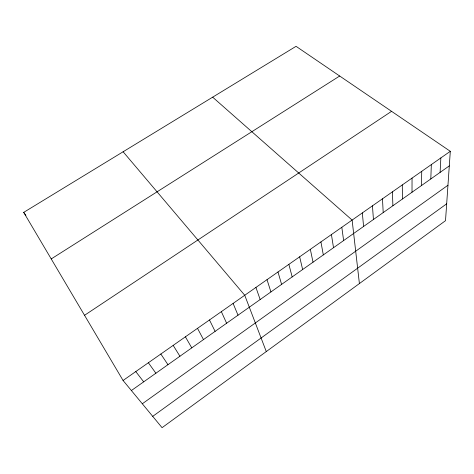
<?xml version="1.0" encoding="UTF-8"?>
<svg xmlns="http://www.w3.org/2000/svg" width="474" height="474" viewBox="0 0 474 474"><rect width="100%" height="100%" fill="white"/><g stroke="black" fill="none" stroke-linecap="round" stroke-linejoin="round"><path stroke-width="0.71" d="M412.013 192.243L412.048 178.094M421.451 185.571L421.736 171.31M430.807 178.959L431.34 164.585M440.091 172.4L440.861 157.919M450.3 151.307L445.513 220.677L162.067 427.678L123.068 380.474L23.7 212.376L296.054 46.322L450.3 151.307L123.068 380.474M152.717 416.362L446.674 203.82M142.313 403.771L447.96 185.239M131.381 390.54L449.293 165.894M84.538 315.293L391.56 111.325M51.222 258.934L339.68 76.018M212.654 97.17L352.111 220.072L359.405 283.565M123.116 151.763L244.738 295.266L266.281 351.566M135.783 371.569L143.693 381.843M23.7 212.376L25.892 215.297M148.374 362.746L155.887 373.228M160.84 354.019L167.962 364.696M173.182 345.374L179.919 356.247M185.405 336.818L191.763 347.875M197.504 328.346L203.488 339.585M209.484 319.956L215.107 331.379M221.352 311.643L226.619 323.244M233.101 303.413L238.013 315.192M255.924 287.434L260.167 299.538M267.01 279.672L270.932 291.931M277.989 271.981L281.597 284.394M288.873 264.356L292.168 276.929M299.651 256.807L302.643 269.522M310.334 249.324L313.024 262.187M320.922 241.912L323.315 254.917M331.415 234.565L333.518 247.706M341.807 227.283L343.626 240.561M362.326 212.921L363.588 226.453M372.446 205.829L373.441 219.498M382.477 198.802L383.205 212.595M392.425 191.84L392.893 205.752M402.278 184.937L402.491 198.967"/></g></svg>
